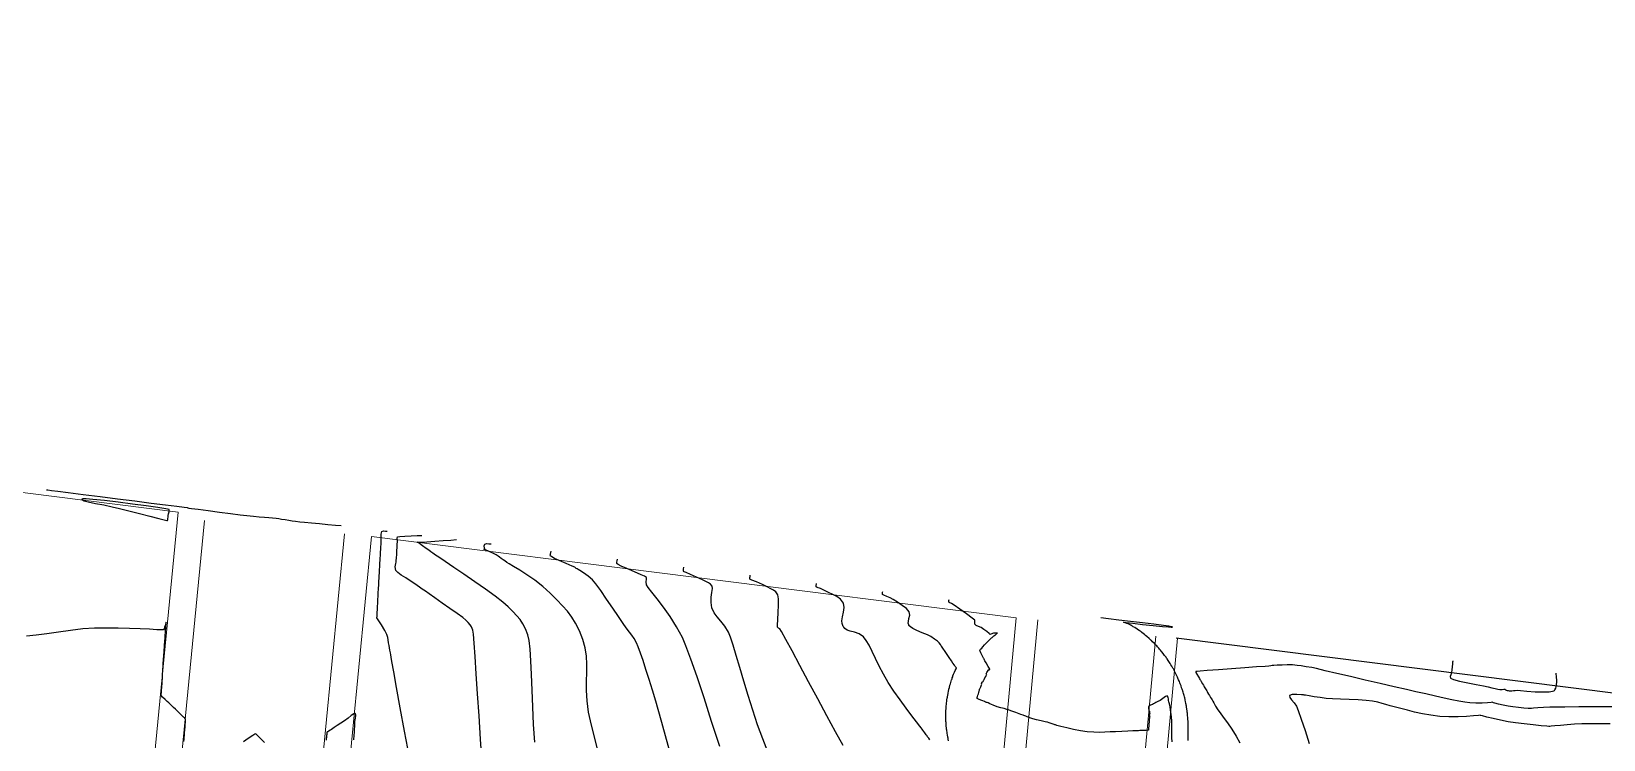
# Model space of a CAD drawing. Header units: millimetres. Extents: x 340454 to 342791, y 6993867 to 6995092.
# Drawn here: x 341446.2 to 341591.3, y 6994563.1 to 6994628.3 of the extents above; entities that cross this region are included whole.
import ezdxf

# ---------------------------------------------------------------- set-up
doc = ezdxf.new("R2010")
doc.units = ezdxf.units.MM
doc.header["$LTSCALE"] = 10
for name, color, linetype in [('T-HM-CURVA_INTERMEDIARIA', 45, 'Continuous'), ('T-HM-CURVA_MESTRA', 20, 'Continuous'), ('URB-Calçadas', 2, 'Continuous'), ('URB-Quadras', 3, 'Continuous')]:
    doc.layers.add(name, color=color, linetype=linetype)

msp = doc.modelspace()

# ---------------------------------------------------------------- linework, layer by layer
at = {"layer": 'T-HM-CURVA_INTERMEDIARIA', "color": 45, "linetype": 'Continuous', "lineweight": -3, "flags": 128}
for points, elevation in [([(341447.57, 6994586.09), (341447.71, 6994586.07), (341448.03, 6994586.03), (341448.62, 6994585.95), (341449.57, 6994585.83), (341450.97, 6994585.65), (341452.52, 6994585.46), (341454.14, 6994585.25), (341455.74, 6994585.05), (341457.24, 6994584.86), (341458.55, 6994584.69), (341459.6, 6994584.56), (341460.29, 6994584.47), (341460.55, 6994584.44), (341460.62, 6994584.42), (341460.7, 6994584.4), (341460.95, 6994584.36), (341461.59, 6994584.28), (341462.5, 6994584.16), (341463.53, 6994584.02), (341464.55, 6994583.89), (341465.45, 6994583.78), (341466.07, 6994583.7), (341466.67, 6994583.64), (341467.21, 6994583.6), (341467.69, 6994583.56), (341468.1, 6994583.53), (341468.44, 6994583.5), (341468.77, 6994583.46), (341469.02, 6994583.42), (341469.27, 6994583.38), (341469.59, 6994583.33), (341469.93, 6994583.28), (341470.24, 6994583.23), (341470.56, 6994583.19), (341470.96, 6994583.13), (341471.4, 6994583.09), (341472.03, 6994583.03), (341472.78, 6994582.96), (341473.55, 6994582.89), (341474.24, 6994582.83), (341474.78, 6994582.78)], 707), ([(341481.07, 6994561.43), (341480.63, 6994563.82), (341480.23, 6994565.99), (341479.89, 6994567.85), (341479.63, 6994569.3), (341479.45, 6994570.26), (341479.38, 6994570.64), (341479.34, 6994570.87), (341479.31, 6994571.05), (341479.27, 6994571.28), (341479.22, 6994571.52), (341479.19, 6994571.72), (341479.14, 6994571.97), (341479.11, 6994572.24), (341479.08, 6994572.46), (341479, 6994572.73), (341478.81, 6994573.1), (341478.5, 6994573.62), (341478.2, 6994574.08), (341478.07, 6994574.28), (341478.07, 6994574.33), (341478.08, 6994574.39), (341478.08, 6994574.46), (341478.09, 6994574.56), (341478.1, 6994574.73), (341478.11, 6994575.06), (341478.13, 6994575.39), (341478.14, 6994575.56), (341478.15, 6994575.64), (341478.15, 6994575.72), (341478.16, 6994575.93), (341478.18, 6994576.3), (341478.2, 6994576.56), (341478.2, 6994576.7), (341478.21, 6994576.83), (341478.22, 6994577.02), (341478.24, 6994577.3), (341478.25, 6994577.56), (341478.26, 6994577.72), (341478.27, 6994577.86), (341478.28, 6994578.02), (341478.29, 6994578.2), (341478.3, 6994578.36), (341478.31, 6994578.56), (341478.32, 6994578.77), (341478.33, 6994578.96), (341478.34, 6994579.14), (341478.35, 6994579.35), (341478.36, 6994579.55), (341478.37, 6994579.78), (341478.39, 6994580.03), (341478.4, 6994580.22), (341478.41, 6994580.39), (341478.42, 6994580.55), (341478.43, 6994580.8), (341478.45, 6994581.11), (341478.46, 6994581.28), (341478.46, 6994581.37), (341478.47, 6994581.44), (341478.47, 6994581.5), (341478.47, 6994581.55), (341478.45, 6994581.71), (341478.45, 6994582), (341478.51, 6994582.23), (341478.67, 6994582.29), (341478.87, 6994582.28), (341479.03, 6994582.26)], 707), ([(341487.79, 6994560.91), (341487.64, 6994563.1), (341487.5, 6994565.25), (341487.36, 6994567.28), (341487.24, 6994569.12), (341487.13, 6994570.7), (341487.04, 6994571.94), (341486.97, 6994572.78), (341486.92, 6994573.14), (341486.8, 6994573.43), (341486.67, 6994573.64), (341486.5, 6994573.83), (341486.28, 6994574.06), (341485.99, 6994574.3), (341485.47, 6994574.68), (341484.81, 6994575.15), (341484.1, 6994575.64), (341483.43, 6994576.11), (341482.88, 6994576.48), (341482.54, 6994576.72), (341482.24, 6994576.93), (341482.01, 6994577.09), (341481.78, 6994577.25), (341481.49, 6994577.47), (341481.15, 6994577.69), (341480.73, 6994577.95), (341480.32, 6994578.22), (341479.99, 6994578.46), (341479.81, 6994578.65), (341479.77, 6994578.97), (341479.82, 6994579.27), (341479.86, 6994579.42), (341479.86, 6994579.48), (341479.86, 6994579.55), (341479.87, 6994579.77), (341479.9, 6994580.15), (341479.91, 6994580.42), (341479.92, 6994580.55), (341479.93, 6994580.69), (341479.93, 6994580.81), (341479.94, 6994580.97), (341479.95, 6994581.11), (341479.96, 6994581.26), (341479.97, 6994581.41), (341479.95, 6994581.59), (341479.98, 6994581.74), (341480.2, 6994581.78), (341480.66, 6994581.81), (341481.24, 6994581.84), (341481.8, 6994581.86), (341482.22, 6994581.88)], 706), ([(341498.42, 6994562.21), (341498.05, 6994563.63), (341497.77, 6994564.77), (341497.6, 6994565.58), (341497.46, 6994566.62), (341497.41, 6994567.56), (341497.41, 6994568.43), (341497.43, 6994569.23), (341497.44, 6994570), (341497.4, 6994570.75), (341497.29, 6994571.5), (341497.07, 6994572.27), (341496.75, 6994573.09), (341496.41, 6994573.77), (341496.05, 6994574.35), (341495.65, 6994574.88), (341495.19, 6994575.39), (341494.67, 6994575.93), (341494.07, 6994576.54), (341493.38, 6994577.17), (341492.64, 6994577.74), (341491.92, 6994578.25), (341491.25, 6994578.68), (341490.68, 6994579.02), (341490.27, 6994579.26), (341490.05, 6994579.39), (341489.87, 6994579.52), (341489.72, 6994579.62), (341489.55, 6994579.75), (341489.39, 6994579.87), (341489.26, 6994579.97), (341489.09, 6994580.07), (341488.82, 6994580.21), (341488.44, 6994580.39), (341488.09, 6994580.54), (341487.94, 6994580.61), (341488.02, 6994580.6), (341488, 6994580.7), (341487.97, 6994580.9), (341488.02, 6994581.07), (341488.18, 6994581.12), (341488.41, 6994581.11), (341488.6, 6994581.1)], 704), ([(341505.32, 6994561.19), (341504.8, 6994563.05), (341504.36, 6994564.62), (341504.02, 6994565.83), (341503.8, 6994566.59), (341503.49, 6994567.61), (341503.19, 6994568.59), (341502.9, 6994569.51), (341502.63, 6994570.33), (341502.4, 6994571.03), (341502.19, 6994571.59), (341502.03, 6994571.97), (341501.8, 6994572.37), (341501.59, 6994572.67), (341501.37, 6994572.96), (341501.08, 6994573.34), (341500.8, 6994573.75), (341500.37, 6994574.4), (341499.83, 6994575.18), (341499.27, 6994576.01), (341498.72, 6994576.78), (341498.27, 6994577.4), (341497.96, 6994577.78), (341497.55, 6994578.13), (341497.13, 6994578.42), (341496.79, 6994578.63), (341496.64, 6994578.72), (341496.55, 6994578.78), (341496.47, 6994578.83), (341496.4, 6994578.89), (341496.32, 6994578.94), (341496.08, 6994579.04), (341495.54, 6994579.27), (341494.9, 6994579.55), (341494.45, 6994579.76), (341494.21, 6994579.89), (341494.12, 6994579.95), (341494.1, 6994579.97), (341494.08, 6994580), (341494.07, 6994580.06), (341494.08, 6994580.16), (341494.11, 6994580.3), (341494.15, 6994580.43)], 703), ([(341509.71, 6994562.4), (341508.96, 6994564.72), (341508.26, 6994566.89), (341507.61, 6994568.83), (341507.05, 6994570.46), (341506.59, 6994571.7), (341506.27, 6994572.46), (341505.73, 6994573.45), (341505.13, 6994574.39), (341504.51, 6994575.26), (341503.93, 6994576.02), (341503.44, 6994576.63), (341503.09, 6994577.08), (341502.94, 6994577.31), (341502.92, 6994577.59), (341502.94, 6994577.84), (341502.95, 6994577.99), (341502.87, 6994578.07), (341502.75, 6994578.13), (341502.47, 6994578.25), (341501.85, 6994578.51), (341501.13, 6994578.82), (341500.61, 6994579.05), (341500.34, 6994579.19), (341500.24, 6994579.25), (341500.22, 6994579.27), (341500.2, 6994579.31), (341500.2, 6994579.4), (341500.23, 6994579.53), (341500.27, 6994579.68)], 702), ([(341514.15, 6994561.92), (341513.67, 6994563.12), (341513.2, 6994564.41), (341512.75, 6994565.76), (341512.32, 6994567.12), (341511.92, 6994568.45), (341511.56, 6994569.69), (341511.23, 6994570.81), (341510.94, 6994571.76), (341510.71, 6994572.49), (341510.52, 6994572.96), (341510.18, 6994573.52), (341509.82, 6994573.97), (341509.48, 6994574.36), (341509.19, 6994574.75), (341508.98, 6994575.19), (341508.9, 6994575.69), (341508.92, 6994576.18), (341508.98, 6994576.62), (341509.03, 6994576.97), (341509.01, 6994577.2), (341508.86, 6994577.39), (341508.67, 6994577.5), (341508.42, 6994577.62), (341508.1, 6994577.78), (341507.57, 6994578.02), (341507, 6994578.27), (341506.61, 6994578.44), (341506.42, 6994578.52), (341506.35, 6994578.55), (341506.35, 6994578.56), (341506.34, 6994578.57), (341506.35, 6994578.61), (341506.36, 6994578.64), (341506.37, 6994578.77), (341506.39, 6994578.94)], 701), ([(341529.09, 6994563.03), (341528.99, 6994563.17), (341528.89, 6994563.3), (341528.84, 6994563.38), (341528.75, 6994563.49), (341528.62, 6994563.67), (341528.53, 6994563.79), (341528.45, 6994563.91), (341528.37, 6994564.02), (341528.29, 6994564.13), (341528.17, 6994564.29), (341527.87, 6994564.67), (341527.43, 6994565.24), (341526.91, 6994565.93), (341526.35, 6994566.7), (341525.78, 6994567.51), (341525.26, 6994568.31), (341524.81, 6994569.08), (341524.42, 6994569.82), (341524.08, 6994570.53), (341523.77, 6994571.18), (341523.5, 6994571.74), (341523.23, 6994572.2), (341522.96, 6994572.53), (341522.56, 6994572.81), (341522.15, 6994572.94), (341521.75, 6994573.04), (341521.45, 6994573.15), (341521.26, 6994573.29), (341521.15, 6994573.41), (341521.1, 6994573.49), (341521.05, 6994573.57), (341521, 6994573.74), (341520.97, 6994574), (341521.02, 6994574.36), (341521.13, 6994574.81), (341521.2, 6994575.24), (341521.13, 6994575.62), (341520.85, 6994575.99), (341520.51, 6994576.24), (341520.13, 6994576.42), (341519.75, 6994576.61), (341519.37, 6994576.81), (341519, 6994576.97), (341518.71, 6994577.08), (341518.59, 6994577.13), (341518.6, 6994577.23), (341518.61, 6994577.32), (341518.62, 6994577.39), (341518.63, 6994577.45)], 699), ([(341530.83, 6994562.94), (341530.79, 6994563.08), (341530.77, 6994563.19), (341530.75, 6994563.28), (341530.74, 6994563.33), (341530.73, 6994563.39), (341530.72, 6994563.48), (341530.7, 6994563.6), (341530.68, 6994563.74), (341530.66, 6994563.85), (341530.65, 6994563.94), (341530.64, 6994563.99), (341530.64, 6994564.04), (341530.63, 6994564.14), (341530.61, 6994564.3), (341530.6, 6994564.45), (341530.59, 6994564.55), (341530.59, 6994564.63), (341530.58, 6994564.71), (341530.58, 6994564.84), (341530.57, 6994565.06), (341530.57, 6994565.21), (341530.57, 6994565.37), (341530.58, 6994565.57), (341530.58, 6994565.74), (341530.59, 6994565.87), (341530.59, 6994566), (341530.61, 6994566.13), (341530.63, 6994566.3), (341530.64, 6994566.44), (341530.65, 6994566.57), (341530.67, 6994566.7), (341530.69, 6994566.86), (341530.71, 6994566.97), (341530.72, 6994567.05), (341530.74, 6994567.12), (341530.75, 6994567.21), (341530.77, 6994567.28), (341530.78, 6994567.36), (341530.81, 6994567.48), (341530.86, 6994567.7), (341530.9, 6994567.84), (341530.92, 6994567.94), (341530.94, 6994568.01), (341530.95, 6994568.06), (341530.99, 6994568.18), (341531.06, 6994568.42), (341531.1, 6994568.55), (341531.12, 6994568.6), (341531.14, 6994568.65), (341531.16, 6994568.73), (341531.2, 6994568.84), (341531.23, 6994568.93), (341531.29, 6994569.08), (341531.36, 6994569.25), (341531.44, 6994569.43), (341531.51, 6994569.57), (341531.54, 6994569.65), (341531.5, 6994569.72), (341531.44, 6994569.79), (341531.36, 6994569.9), (341531.23, 6994570.09), (341531.09, 6994570.31), (341530.89, 6994570.61), (341530.7, 6994570.88), (341530.56, 6994571.08), (341530.45, 6994571.25), (341530.36, 6994571.39), (341530.23, 6994571.57), (341530.16, 6994571.67), (341530.12, 6994571.73), (341530.07, 6994571.82), (341529.96, 6994571.97), (341529.8, 6994572.11), (341529.53, 6994572.31), (341529.19, 6994572.54), (341528.87, 6994572.7), (341528.39, 6994572.89), (341527.88, 6994573.11), (341527.52, 6994573.29), (341527.3, 6994573.44), (341527.2, 6994573.54), (341527.17, 6994573.58), (341527.14, 6994573.64), (341527.1, 6994573.77), (341527.11, 6994573.95), (341527.17, 6994574.2), (341527.24, 6994574.51), (341527.18, 6994574.83), (341526.94, 6994575.12), (341526.55, 6994575.42), (341526.11, 6994575.71), (341525.7, 6994575.95), (341525.42, 6994576.11), (341525.11, 6994576.25), (341524.85, 6994576.36), (341524.72, 6994576.42), (341524.72, 6994576.56), (341524.74, 6994576.65), (341524.75, 6994576.71)], 698), ([(341551.44, 6994562.84), (341551.43, 6994563.25), (341551.43, 6994563.48), (341551.43, 6994563.54), (341551.43, 6994563.6), (341551.43, 6994563.7), (341551.42, 6994563.79), (341551.43, 6994563.86), (341551.43, 6994563.94), (341551.43, 6994564.02), (341551.43, 6994564.13), (341551.43, 6994564.28), (341551.43, 6994564.48), (341551.42, 6994564.65), (341551.42, 6994564.76), (341551.41, 6994564.82), (341551.41, 6994564.88), (341551.4, 6994564.97), (341551.39, 6994565.15), (341551.36, 6994565.37), (341551.34, 6994565.59), (341551.31, 6994565.77), (341551.29, 6994565.87), (341551.28, 6994565.95), (341551.27, 6994566.03), (341551.23, 6994566.22), (341551.18, 6994566.44), (341551.16, 6994566.54), (341551.13, 6994566.64), (341551.12, 6994566.77), (341551.08, 6994566.97), (341551, 6994567.09), (341550.83, 6994567.02), (341550.58, 6994566.83), (341550.34, 6994566.66), (341550.13, 6994566.55), (341549.95, 6994566.46), (341549.86, 6994566.42), (341549.8, 6994566.38), (341549.74, 6994566.35), (341549.63, 6994566.29), (341549.45, 6994566.21), (341549.36, 6994566.16), (341549.29, 6994566.14), (341549.27, 6994566.06), (341549.28, 6994565.97), (341549.28, 6994565.88), (341549.29, 6994565.81), (341549.29, 6994565.75), (341549.3, 6994565.7), (341549.37, 6994565.68), (341549.37, 6994565.54), (341549.38, 6994565.4), (341549.32, 6994565.39), (341549.32, 6994565.3), (341549.32, 6994565.25), (341549.38, 6994565.23), (341549.37, 6994565.11), (341549.37, 6994565), (341549.33, 6994564.98), (341549.33, 6994564.89), (341549.32, 6994564.8), (341549.33, 6994564.71), (341549.33, 6994564.66), (341549.32, 6994564.6), (341549.31, 6994564.54), (341549.31, 6994564.49), (341549.3, 6994564.41), (341549.3, 6994564.3), (341549.29, 6994564.22), (341549.28, 6994564.15), (341549.27, 6994564.08), (341549.27, 6994564.02), (341549.26, 6994563.92), (341549.05, 6994563.9), (341548.67, 6994563.89), (341548.46, 6994563.88), (341548.36, 6994563.87), (341548.3, 6994563.87), (341548.18, 6994563.86), (341547.84, 6994563.84), (341547.36, 6994563.81), (341546.81, 6994563.79), (341546.24, 6994563.77), (341545.72, 6994563.75), (341545.25, 6994563.72), (341544.77, 6994563.71), (341544.24, 6994563.72), (341543.62, 6994563.76), (341543, 6994563.85), (341542.35, 6994563.98), (341541.72, 6994564.12), (341541.19, 6994564.26), (341540.82, 6994564.36), (341540.68, 6994564.4), (341540.62, 6994564.42), (341540.56, 6994564.44), (341540.39, 6994564.49), (341540.1, 6994564.59), (341539.95, 6994564.64), (341539.89, 6994564.66), (341539.73, 6994564.69), (341539.36, 6994564.78), (341538.94, 6994564.88), (341538.61, 6994564.96), (341538.32, 6994565.06), (341538.08, 6994565.15), (341537.96, 6994565.2), (341537.85, 6994565.24), (341537.78, 6994565.26), (341537.71, 6994565.29), (341537.5, 6994565.37), (341537.03, 6994565.54), (341536.57, 6994565.71), (341536.35, 6994565.79), (341536.29, 6994565.81), (341536.19, 6994565.83), (341535.94, 6994565.9), (341535.63, 6994565.98), (341535.32, 6994566.08), (341534.93, 6994566.23), (341534.62, 6994566.36), (341534.48, 6994566.43), (341534.39, 6994566.46), (341534.32, 6994566.48), (341534.23, 6994566.51), (341534.15, 6994566.55), (341533.99, 6994566.62), (341533.81, 6994566.69), (341533.58, 6994566.79), (341533.46, 6994566.85), (341533.47, 6994566.94), (341533.5, 6994567.03), (341533.53, 6994567.14), (341533.56, 6994567.22), (341533.57, 6994567.27), (341533.61, 6994567.39), (341533.66, 6994567.54), (341533.67, 6994567.62), (341533.68, 6994567.69), (341533.71, 6994567.74), (341533.74, 6994567.78), (341533.77, 6994567.86), (341533.8, 6994567.92), (341533.83, 6994568), (341533.87, 6994568.09), (341533.9, 6994568.16), (341533.87, 6994568.21), (341533.91, 6994568.3), (341533.95, 6994568.39), (341534, 6994568.4), (341534.05, 6994568.49), (341534.07, 6994568.54), (341534.1, 6994568.6), (341534.18, 6994568.74), (341534.25, 6994568.88), (341534.28, 6994568.92), (341534.3, 6994568.97), (341534.33, 6994569.02), (341534.35, 6994569.07), (341534.3, 6994569.12), (341534.36, 6994569.22), (341534.48, 6994569.42), (341534.54, 6994569.52), (341534.59, 6994569.49), (341534.64, 6994569.56), (341534.6, 6994569.61), (341534.49, 6994569.79), (341534.29, 6994570.12), (341534.18, 6994570.31), (341534.14, 6994570.38), (341534.11, 6994570.45), (341534.08, 6994570.51), (341534.04, 6994570.57), (341533.95, 6994570.75), (341533.79, 6994571.06), (341533.71, 6994571.27), (341533.77, 6994571.38), (341533.88, 6994571.48), (341533.99, 6994571.61), (341534.13, 6994571.77), (341534.21, 6994571.85), (341534.25, 6994571.9), (341534.29, 6994571.94), (341534.33, 6994571.98), (341534.37, 6994572.02), (341534.47, 6994572.11), (341534.63, 6994572.27), (341534.73, 6994572.37), (341534.79, 6994572.42), (341534.84, 6994572.47), (341534.91, 6994572.53), (341535, 6994572.6), (341535.08, 6994572.67), (341535.14, 6994572.72), (341535.2, 6994572.77), (341535.27, 6994572.82), (341535.34, 6994572.87), (341535.24, 6994572.87), (341535.18, 6994572.87), (341535.12, 6994572.86), (341535.05, 6994572.86), (341534.98, 6994572.85), (341534.89, 6994572.83), (341534.8, 6994572.8), (341534.73, 6994572.77), (341534.67, 6994572.75), (341534.56, 6994572.82), (341534.34, 6994573), (341534.07, 6994573.21), (341533.83, 6994573.37), (341533.58, 6994573.49), (341533.37, 6994573.58), (341533.24, 6994573.68), (341533.24, 6994573.86), (341533.24, 6994574.05), (341533, 6994574.25), (341532.48, 6994574.63), (341531.86, 6994575.07), (341531.34, 6994575.43), (341531.09, 6994575.6), (341530.94, 6994575.67), (341530.84, 6994575.71), (341530.84, 6994575.8), (341530.86, 6994575.88), (341530.87, 6994575.97)], 697), ([(341460.26, 6994562.88), (341460.28, 6994563.09), (341460.28, 6994563.16), (341460.29, 6994563.27), (341460.3, 6994563.39), (341460.31, 6994563.45), (341460.31, 6994563.5), (341460.32, 6994563.59), (341460.33, 6994563.72), (341460.34, 6994563.86), (341460.35, 6994563.97), (341460.36, 6994564.02), (341460.36, 6994564.08), (341460.37, 6994564.15), (341460.37, 6994564.22), (341460.38, 6994564.3), (341460.38, 6994564.39), (341460.39, 6994564.46), (341460.39, 6994564.54), (341460.4, 6994564.63), (341460.4, 6994564.68), (341460.4, 6994564.73), (341460.41, 6994564.78), (341460.41, 6994564.87), (341460.41, 6994564.96), (341460.36, 6994565), (341460.3, 6994565.05), (341460.23, 6994565.11), (341460.17, 6994565.17), (341460.03, 6994565.31), (341459.75, 6994565.58), (341459.48, 6994565.84), (341459.3, 6994566.02), (341459.15, 6994566.16), (341459.02, 6994566.29), (341458.87, 6994566.43), (341458.72, 6994566.57), (341458.52, 6994566.75), (341458.29, 6994566.96), (341458.16, 6994567.11), (341458.16, 6994567.23), (341458.18, 6994567.37), (341458.19, 6994567.56), (341458.21, 6994567.9), (341458.24, 6994568.22), (341458.25, 6994568.37), (341458.25, 6994568.46), (341458.27, 6994568.69), (341458.3, 6994569.11), (341458.31, 6994569.36), (341458.32, 6994569.46), (341458.33, 6994569.55), (341458.34, 6994569.75), (341458.36, 6994570.1), (341458.38, 6994570.36), (341458.39, 6994570.52), (341458.4, 6994570.68), (341458.42, 6994570.87), (341458.43, 6994571.11), (341458.45, 6994571.36), (341458.46, 6994571.54), (341458.47, 6994571.68), (341458.48, 6994571.86), (341458.49, 6994572.04), (341458.5, 6994572.18), (341458.52, 6994572.36), (341458.54, 6994572.64), (341458.56, 6994572.96), (341458.57, 6994573.14), (341458.58, 6994573.25), (341458.58, 6994573.36), (341458.6, 6994573.52), (341458.62, 6994573.76), (341458.62, 6994573.89), (341458.59, 6994573.81), (341458.56, 6994573.7), (341458.53, 6994573.57), (341458.48, 6994573.41), (341458.44, 6994573.27), (341458.39, 6994573.17), (341458.21, 6994573.16), (341457.76, 6994573.18), (341457.09, 6994573.22), (341456.23, 6994573.26), (341455.25, 6994573.3), (341454.19, 6994573.32), (341453.09, 6994573.33), (341452, 6994573.32), (341450.92, 6994573.25), (341449.8, 6994573.12), (341448.68, 6994572.96), (341447.61, 6994572.8), (341446.62, 6994572.67), (341445.75, 6994572.58)], 708), ([(341552.93, 6994562.95), (341552.93, 6994563.29), (341552.92, 6994563.47), (341552.92, 6994563.53), (341552.92, 6994563.6), (341552.92, 6994563.68), (341552.92, 6994563.75), (341552.92, 6994563.81), (341552.92, 6994563.87), (341552.92, 6994563.95), (341552.93, 6994564.04), (341552.93, 6994564.1), (341552.93, 6994564.16), (341552.93, 6994564.32), (341552.93, 6994564.46), (341552.92, 6994564.56), (341552.92, 6994564.66), (341552.92, 6994564.77), (341552.91, 6994564.83), (341552.91, 6994564.89), (341552.9, 6994564.97), (341552.89, 6994565.08), (341552.88, 6994565.28), (341552.86, 6994565.49), (341552.85, 6994565.58), (341552.83, 6994565.68), (341552.81, 6994565.88), (341552.78, 6994566.04), (341552.77, 6994566.1), (341552.77, 6994566.15), (341552.76, 6994566.2), (341552.74, 6994566.28), (341552.72, 6994566.38), (341552.69, 6994566.55), (341552.66, 6994566.68), (341552.64, 6994566.77), (341552.62, 6994566.83), (341552.61, 6994566.91), (341552.58, 6994567), (341552.55, 6994567.12), (341552.5, 6994567.29), (341552.46, 6994567.43), (341552.44, 6994567.5), (341552.43, 6994567.55), (341552.41, 6994567.6), (341552.38, 6994567.69), (341552.33, 6994567.82), (341552.28, 6994567.99), (341552.23, 6994568.12), (341552.2, 6994568.2), (341552.17, 6994568.27), (341552.12, 6994568.39), (341552.05, 6994568.57), (341551.99, 6994568.71), (341551.95, 6994568.8), (341551.92, 6994568.87), (341551.89, 6994568.93), (341551.83, 6994569.06), (341551.74, 6994569.24), (341551.68, 6994569.36), (341551.64, 6994569.44), (341551.6, 6994569.51), (341551.57, 6994569.56), (341551.52, 6994569.64), (341551.42, 6994569.81), (341551.34, 6994569.95), (341551.28, 6994570.05), (341551.21, 6994570.16), (341551.1, 6994570.33), (341551, 6994570.48), (341550.94, 6994570.57), (341550.89, 6994570.64), (341550.84, 6994570.71), (341550.76, 6994570.81), (341550.61, 6994571), (341550.51, 6994571.13), (341550.45, 6994571.21), (341550.38, 6994571.29), (341550.29, 6994571.39), (341550.22, 6994571.47), (341550.16, 6994571.55), (341550.1, 6994571.61), (341550.03, 6994571.69), (341549.96, 6994571.76), (341549.92, 6994571.8), (341549.82, 6994571.9), (341549.65, 6994572.07), (341549.54, 6994572.17), (341549.49, 6994572.23), (341549.43, 6994572.28), (341549.32, 6994572.38), (341549.12, 6994572.55), (341549, 6994572.65), (341548.95, 6994572.69), (341548.9, 6994572.73), (341548.77, 6994572.83), (341548.65, 6994572.93), (341548.6, 6994572.97), (341548.5, 6994573.04), (341548.4, 6994573.11), (341548.36, 6994573.14), (341548.23, 6994573.22), (341548, 6994573.37), (341547.87, 6994573.46), (341547.83, 6994573.49), (341547.79, 6994573.51), (341547.72, 6994573.55), (341547.66, 6994573.59), (341547.62, 6994573.61), (341547.57, 6994573.64), (341547.52, 6994573.66), (341547.46, 6994573.69), (341547.39, 6994573.72), (341547.34, 6994573.74), (341547.28, 6994573.76), (341547.21, 6994573.78), (341547.16, 6994573.8), (341547.12, 6994573.82), (341547.03, 6994573.85), (341546.95, 6994573.87), (341547.2, 6994573.84), (341547.84, 6994573.77), (341548.72, 6994573.67), (341549.69, 6994573.56), (341550.57, 6994573.47), (341551.11, 6994573.43), (341551.37, 6994573.42), (341551.46, 6994573.42), (341551.47, 6994573.43), (341551.46, 6994573.44), (341551.39, 6994573.46), (341551.16, 6994573.5), (341550.65, 6994573.58), (341549.77, 6994573.69), (341548.72, 6994573.82), (341547.6, 6994573.95), (341546.52, 6994574.07), (341545.57, 6994574.18), (341544.86, 6994574.27)], 696), ([(341577.35, 6994570.32), (341577.34, 6994570.28), (341577.33, 6994570.19), (341577.31, 6994570.02), (341577.28, 6994569.77), (341577.25, 6994569.47), (341577.22, 6994569.23), (341577.16, 6994569.02), (341577.11, 6994568.85), (341577.14, 6994568.7), (341577.4, 6994568.6), (341577.98, 6994568.45), (341578.73, 6994568.29), (341579.52, 6994568.12), (341580.19, 6994567.99), (341580.61, 6994567.9), (341580.95, 6994567.82), (341581.26, 6994567.75), (341581.51, 6994567.7), (341581.7, 6994567.68), (341581.9, 6994567.67), (341582.07, 6994567.69), (341582.16, 6994567.69), (341582.23, 6994567.64), (341582.29, 6994567.6), (341582.37, 6994567.58), (341582.45, 6994567.56), (341582.55, 6994567.55), (341582.68, 6994567.53), (341582.81, 6994567.55), (341582.95, 6994567.56), (341583.11, 6994567.58), (341583.31, 6994567.59), (341583.6, 6994567.57), (341584.19, 6994567.52), (341584.94, 6994567.46), (341585.71, 6994567.44), (341586.24, 6994567.45), (341586.54, 6994567.5), (341586.67, 6994567.55), (341586.72, 6994567.58), (341586.77, 6994567.64), (341586.85, 6994567.78), (341586.92, 6994568.05), (341586.95, 6994568.45), (341586.92, 6994568.89), (341586.89, 6994569.08), (341586.9, 6994569.16)], 696), ([(341591.88, 6994564.51), (341590.83, 6994564.51), (341589.92, 6994564.5), (341589.26, 6994564.49), (341588.58, 6994564.46), (341587.91, 6994564.41), (341587.29, 6994564.36), (341586.77, 6994564.32), (341586.42, 6994564.29), (341586.29, 6994564.27), (341586.22, 6994564.26), (341586.02, 6994564.28), (341585.5, 6994564.33), (341584.77, 6994564.41), (341583.94, 6994564.5), (341583.13, 6994564.6), (341582.46, 6994564.7), (341581.76, 6994564.83), (341581.08, 6994564.98), (341580.49, 6994565.13), (341580.08, 6994565.23), (341579.92, 6994565.27), (341579.88, 6994565.3), (341579.72, 6994565.28), (341579.27, 6994565.24), (341578.63, 6994565.19), (341577.84, 6994565.16), (341576.99, 6994565.15), (341576.14, 6994565.19), (341575.33, 6994565.29), (341574.56, 6994565.42), (341573.83, 6994565.58), (341573.17, 6994565.75), (341572.57, 6994565.91), (341572.05, 6994566.04), (341571.56, 6994566.16), (341571.18, 6994566.28), (341570.82, 6994566.39), (341570.44, 6994566.49), (341569.94, 6994566.58), (341569.36, 6994566.65), (341568.62, 6994566.7), (341567.8, 6994566.74), (341566.98, 6994566.77), (341566.25, 6994566.81), (341565.68, 6994566.85), (341565.12, 6994566.92), (341564.57, 6994567), (341564.1, 6994567.08), (341563.76, 6994567.13), (341563.64, 6994567.15), (341563.58, 6994567.16), (341563.39, 6994567.18), (341562.97, 6994567.22), (341562.53, 6994567.21), (341562.28, 6994567.11), (341562.3, 6994566.92), (341562.47, 6994566.71), (341562.71, 6994566.45), (341562.92, 6994566.14), (341563.08, 6994565.73), (341563.36, 6994564.93), (341563.72, 6994563.88), (341564.11, 6994562.7)], 694), ([(341475.95, 6994563.04), (341475.98, 6994563.47), (341475.99, 6994563.71), (341475.99, 6994563.76), (341476, 6994563.94), (341476.02, 6994564.32), (341476.04, 6994564.71), (341476.09, 6994565.03), (341476.14, 6994565.29), (341476.08, 6994565.44), (341475.93, 6994565.42), (341475.7, 6994565.26), (341475.41, 6994565.03), (341475.09, 6994564.79), (341474.75, 6994564.57), (341474.41, 6994564.35), (341474.14, 6994564.17), (341473.99, 6994564.07), (341473.87, 6994563.99), (341473.75, 6994563.91), (341473.62, 6994563.83), (341473.54, 6994563.77), (341473.48, 6994563.75), (341473.46, 6994563.66), (341473.45, 6994563.59), (341473.44, 6994563.52), (341473.43, 6994563.43), (341473.42, 6994563.33), (341473.41, 6994563.23), (341473.39, 6994563.14), (341473.38, 6994563.06), (341473.38, 6994563)], 708), ([(341467.7, 6994562.79), (341467.38, 6994563.1), (341467.06, 6994563.41), (341466.92, 6994563.54), (341466.87, 6994563.59), (341466.82, 6994563.55), (341466.63, 6994563.43), (341466.2, 6994563.15), (341465.75, 6994562.85)], 708)]:
    msp.add_lwpolyline(points, dxfattribs=dict(at, elevation=elevation))
at = {"layer": 'T-HM-CURVA_INTERMEDIARIA', "color": 45, "linetype": 'Continuous', "lineweight": -3, "elevation": 707, "flags": 128}
msp.add_lwpolyline([(341458.76, 6994583.24), (341458.76, 6994583.25), (341458.77, 6994583.3), (341458.77, 6994583.33), (341458.78, 6994583.43), (341458.8, 6994583.57), (341458.82, 6994583.7), (341458.84, 6994583.86), (341458.9, 6994584.06), (341458.89, 6994584.25), (341458.6, 6994584.32), (341457.85, 6994584.44), (341456.78, 6994584.6), (341455.51, 6994584.77), (341454.19, 6994584.94), (341452.93, 6994585.09), (341451.86, 6994585.2), (341451.24, 6994585.24), (341450.94, 6994585.24), (341450.85, 6994585.23), (341450.84, 6994585.22), (341450.84, 6994585.19), (341450.89, 6994585.14), (341451.06, 6994585.06), (341451.44, 6994584.96), (341452.1, 6994584.83), (341452.86, 6994584.69), (341453.63, 6994584.52), (341454.31, 6994584.35), (341455.19, 6994584.13), (341456.17, 6994583.88), (341457.13, 6994583.64), (341457.96, 6994583.44), (341458.45, 6994583.32), (341458.68, 6994583.26), (341458.75, 6994583.24), (341458.76, 6994583.24)], close=True, dxfattribs=at)
at = {"layer": 'T-HM-CURVA_MESTRA', "color": 20, "linetype": 'Continuous', "lineweight": -3, "flags": 128}
for points, elevation in [([(341492.63, 6994562.82), (341492.53, 6994564.45), (341492.45, 6994566.07), (341492.39, 6994567.62), (341492.33, 6994569.05), (341492.27, 6994570.32), (341492.2, 6994571.38), (341492.11, 6994572.19), (341492, 6994572.71), (341491.77, 6994573.27), (341491.54, 6994573.73), (341491.28, 6994574.11), (341490.98, 6994574.47), (341490.62, 6994574.85), (341490.17, 6994575.3), (341489.7, 6994575.71), (341488.97, 6994576.27), (341488.08, 6994576.91), (341487.1, 6994577.6), (341486.1, 6994578.29), (341485.16, 6994578.93), (341484.36, 6994579.47), (341483.77, 6994579.86), (341483.47, 6994580.06), (341483.23, 6994580.23), (341483.04, 6994580.37), (341482.86, 6994580.5), (341482.63, 6994580.66), (341482.29, 6994580.91), (341481.99, 6994581.12), (341481.87, 6994581.21), (341481.79, 6994581.24), (341481.86, 6994581.24), (341481.94, 6994581.24), (341482.16, 6994581.25), (341482.69, 6994581.29), (341483.4, 6994581.34), (341484.18, 6994581.4), (341484.89, 6994581.45), (341485.41, 6994581.49)], 705), ([(341521.08, 6994562.51), (341520.39, 6994563.77), (341519.59, 6994565.23), (341518.75, 6994566.8), (341517.9, 6994568.38), (341517.09, 6994569.88), (341516.38, 6994571.22), (341515.8, 6994572.29), (341515.42, 6994573), (341515.26, 6994573.27), (341515.14, 6994573.33), (341515.03, 6994573.4), (341515.03, 6994573.61), (341515.07, 6994574.11), (341515.11, 6994574.77), (341515.14, 6994575.45), (341515.14, 6994576.04), (341515.07, 6994576.41), (341514.89, 6994576.66), (341514.67, 6994576.82), (341514.41, 6994576.95), (341514.09, 6994577.12), (341513.64, 6994577.34), (341513.11, 6994577.58), (341512.66, 6994577.76), (341512.47, 6994577.84), (341512.47, 6994577.91), (341512.48, 6994577.98), (341512.5, 6994578.09), (341512.51, 6994578.2)], 700), ([(341592.2, 6994566.06), (341590.52, 6994566.06), (341588.98, 6994566.06), (341587.69, 6994566.05), (341586.76, 6994566.05), (341586.29, 6994566.04), (341585.72, 6994566.01), (341585.19, 6994565.97), (341584.79, 6994565.93), (341584.62, 6994565.92), (341584.54, 6994565.91), (341584.45, 6994565.9), (341584.29, 6994565.91), (341583.91, 6994565.95), (341583.41, 6994566.01), (341582.89, 6994566.07), (341582.45, 6994566.13), (341581.99, 6994566.22), (341581.56, 6994566.32), (341581.24, 6994566.4), (341581.11, 6994566.44), (341581.06, 6994566.47), (341581.02, 6994566.5), (341580.88, 6994566.48), (341580.54, 6994566.45), (341580.05, 6994566.42), (341579.49, 6994566.41), (341578.92, 6994566.43), (341578.47, 6994566.49), (341577.91, 6994566.59), (341577.27, 6994566.72), (341576.54, 6994566.88), (341575.74, 6994567.06), (341574.87, 6994567.26), (341573.95, 6994567.46), (341573.07, 6994567.66), (341571.93, 6994567.92), (341570.64, 6994568.22), (341569.27, 6994568.54), (341567.91, 6994568.86), (341566.65, 6994569.15), (341565.58, 6994569.4), (341564.78, 6994569.59), (341564.34, 6994569.68), (341563.82, 6994569.77), (341563.35, 6994569.84), (341562.98, 6994569.89), (341562.76, 6994569.91), (341562.56, 6994569.93), (341562.36, 6994569.94), (341562.08, 6994569.93), (341561.62, 6994569.92), (341561.15, 6994569.9), (341560.85, 6994569.88), (341560.68, 6994569.87), (341560.55, 6994569.85), (341560.38, 6994569.83), (341560.03, 6994569.8), (341559.24, 6994569.75), (341558.15, 6994569.67), (341556.93, 6994569.58), (341555.72, 6994569.49), (341554.67, 6994569.41), (341554.04, 6994569.36), (341553.75, 6994569.34), (341553.65, 6994569.33), (341553.64, 6994569.33), (341553.64, 6994569.33), (341553.64, 6994569.31), (341553.64, 6994569.26), (341553.65, 6994569.22), (341553.73, 6994569.08), (341553.88, 6994568.83), (341553.97, 6994568.68), (341554.02, 6994568.6), (341554.06, 6994568.53), (341554.14, 6994568.4), (341554.26, 6994568.19), (341554.34, 6994568.06), (341554.38, 6994567.99), (341554.42, 6994567.92), (341554.48, 6994567.82), (341554.58, 6994567.65), (341554.64, 6994567.54), (341554.69, 6994567.47), (341554.73, 6994567.39), (341554.81, 6994567.25), (341554.89, 6994567.12), (341554.94, 6994567.04), (341555, 6994566.94), (341555.08, 6994566.8), (341555.14, 6994566.7), (341555.2, 6994566.6), (341555.29, 6994566.44), (341555.46, 6994566.14), (341555.68, 6994565.78), (341555.87, 6994565.52), (341556.17, 6994565.11), (341556.55, 6994564.59), (341556.96, 6994564), (341557.36, 6994563.37), (341557.71, 6994562.74)], 695)]:
    msp.add_lwpolyline(points, dxfattribs=dict(at, elevation=elevation))
at = {"layer": 'URB-Calçadas', "lineweight": 0}
for points in [[(341462.15, 6994583.26), (341455.77, 6994517.55, -0.469604), (341447.48, 6994511.32), (341447.48, 6994511.32), (341323.43, 6994526.08, 2.505871), (341322.71, 6994515.09), (341446.72, 6994500.32, -0.457908), (341453.36, 6994492.64), (341448.54, 6994442.96, -0.398793), (341439.07, 6994435.65), (341439.07, 6994435.65, -0.034561), (341322.29, 6994451.99, -0.062194), (341256.16, 6994486.22), (341063.33, 6994608.26), (340993.59, 6994654.35), (340972.95, 6994673.78), (340891.46, 6994782.89, -0.419832), (340892.12, 6994787.12), (340913.22, 6994802.26)], [(341475.09, 6994582.01), (341468.66, 6994515.74, 0.464136), (341475.47, 6994508.05, 0.000035), (341475.47, 6994508.05, 0.017495), (341525.97, 6994504.51, 0.397404), (341533.18, 6994510.86), (341539.06, 6994574.08)], [(341549.96, 6994572.58), (341544.44, 6994513.13, 0.441915), (341552.41, 6994504.39), (341573.45, 6994504.41, -2.636759), (341572.63, 6994493.17, -0.012632), (341474.75, 6994497.06, 0.571181), (341474.75, 6994497.06, 0.423438), (341466.24, 6994490.84), (341461.41, 6994441.05, 0.451996), (341468.35, 6994432.34, 0.01745), (341608.1, 6994427.98, 0.093596), (341651.19, 6994436.87, 0.2812), (341724.28, 6994553.69)]]:
    msp.add_lwpolyline(points, format="xyb", dxfattribs=at)
at = {"layer": 'URB-Quadras', "color": 252, "lineweight": 0}
for points in [[(341459.72, 6994584.02), (341453.29, 6994517.79, -0.420597), (341447.72, 6994513.31), (341324.4, 6994527.98, 0.43606), (341309.75, 6994527.55, 0.010226), (341307.55, 6994532.59, 0.055455), (341303.04, 6994540, 0.094767), (341297.29, 6994557.6), (341309.03, 6994603.03)], [(341477.58, 6994581.77), (341471.15, 6994515.5, 0.411783), (341475.6, 6994510.04, 0.017523), (341526.04, 6994506.51, 0.397404), (341531.19, 6994511.04), (341537.06, 6994574.26)]]:
    msp.add_lwpolyline(points, format="xyb", close=True, dxfattribs=at)
msp.add_lwpolyline([(341551.96, 6994572.39), (341546.43, 6994512.94, 0.441618), (341552.41, 6994506.39), (341572.69, 6994506.39, -0.209608), (341580.68, 6994508.74), (341587.74, 6994508.74)], format="xyb", dxfattribs=at)
at = {"layer": 'URB-Quadras', "color": 252}
msp.add_lwpolyline([(341620.03, 6994563.81), (341551.82, 6994572.41), (341551.82, 6994572.4)], dxfattribs=at)

doc.saveas('drawing.dxf')
